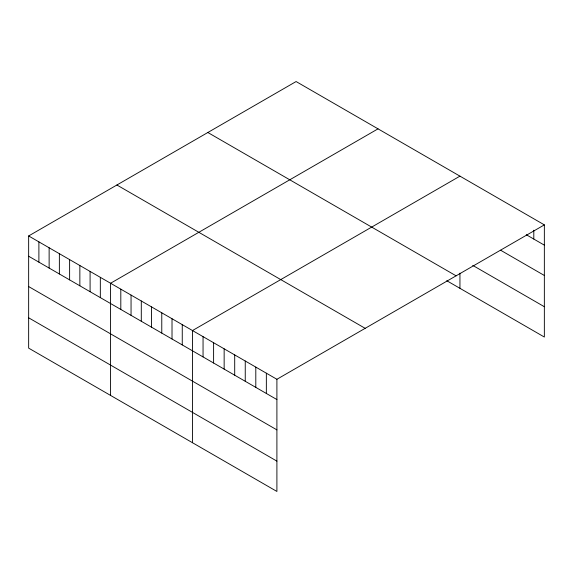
<?xml version="1.0" encoding="UTF-8"?>
<svg xmlns="http://www.w3.org/2000/svg" width="573" height="573" viewBox="0 0 573 573"><rect width="100%" height="100%" fill="white"/><g stroke="black" fill="none" stroke-linecap="round" stroke-linejoin="round"><path stroke-width="0.86" d="M28.65 235.954L276.902 379.283L276.902 491.455L28.65 348.126L28.65 235.954L296.098 81.545L544.35 224.874L544.35 337.046L446.775 280.713M378.022 128.846L110.575 283.255L110.575 395.427M459.947 176.14L192.499 330.549L192.499 442.721M276.902 379.283L544.35 224.874M526.265 234.708L544.35 245.151M500.637 250.236L544.35 275.477M472.754 265.385L544.35 306.72M207.841 132.499L456.094 275.828M116.906 185L365.159 328.329M28.65 256.231L276.902 399.56M28.65 286.557L276.902 429.886M28.65 317.8L276.902 461.129M533.8 230.239L533.8 239.056M459.947 273.149L459.947 288.312M266.352 373.195L266.352 393.465M255.802 367.1L255.802 387.377M245.251 361.011L245.251 381.281M234.701 354.916L234.701 375.193M224.15 348.828L224.15 369.098M213.6 342.733L213.6 363.01M203.05 336.645L203.05 356.922M182.257 324.64L182.257 344.917M172.015 318.731L172.015 339.001M161.772 312.815L161.772 333.092M151.537 306.906L151.537 327.176M141.295 300.99L141.295 321.267M131.052 295.081L131.052 315.351M120.81 289.164L120.81 309.441M100.332 277.339L100.332 297.616M90.09 271.43L90.09 291.707M79.855 265.521L79.855 285.791M69.612 259.605L69.612 279.882M59.37 253.696L59.37 273.966M49.128 247.78L49.128 268.057M38.892 241.87L38.892 262.14"/></g></svg>
